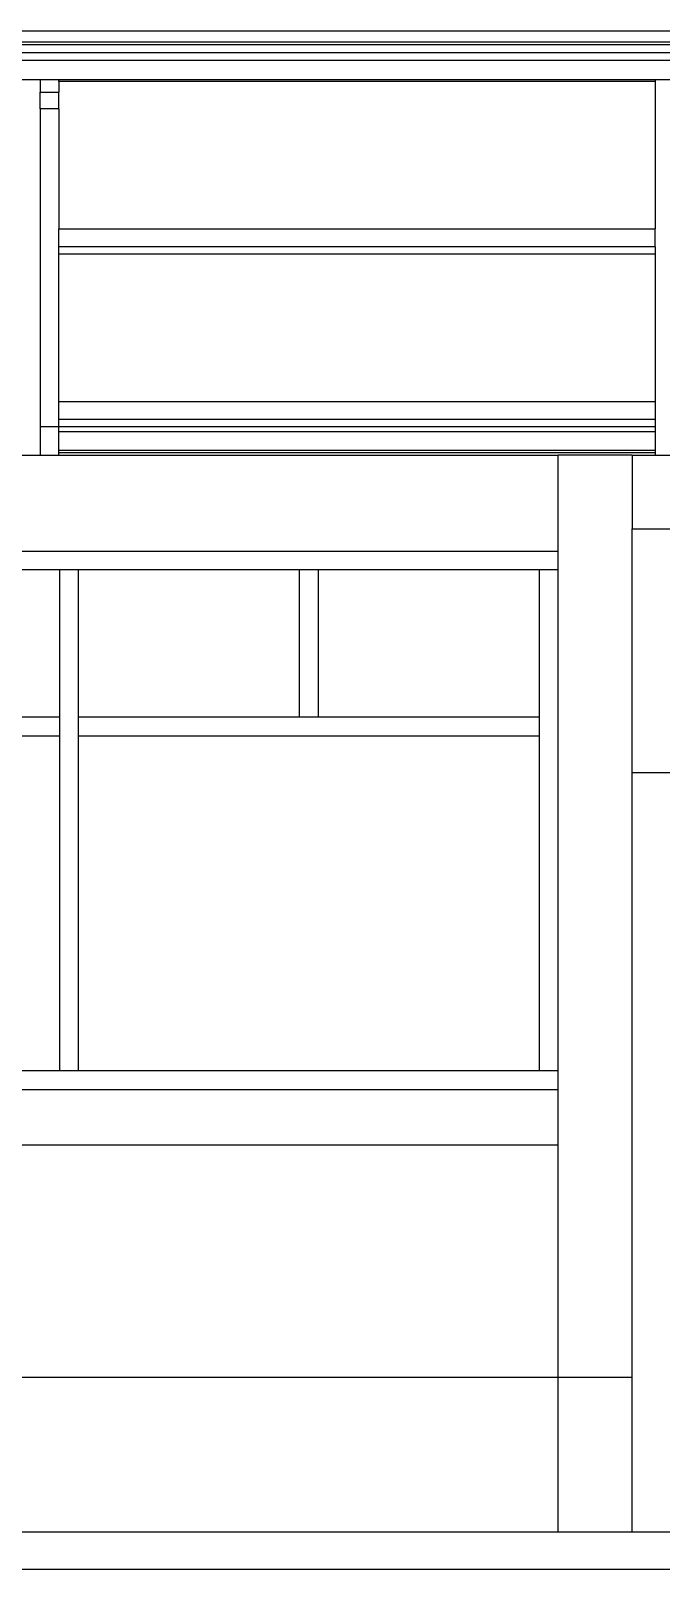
# Model space of a CAD drawing. Header units: metres. Extents: x -16.9 to 18.7, y -3.2 to 1.
# Drawn here: x -2.274 to -0.566, y -3.168 to 1.002 of the extents above; entities that cross this region are included whole.
import ezdxf

# ---------------------------------------------------------------- set-up
doc = ezdxf.new("R2010")
doc.units = ezdxf.units.M
doc.layers.add('SectionCutEdges', color=7, linetype='Continuous')

msp = doc.modelspace()

# ---------------------------------------------------------------- linework, layer by layer
for p, q in [((-15.9899, 1.0019), (4.6901, 1.0019)), ((-15.9899, 0.9719), (4.6901, 0.9719)), ((-0.582, 0.8641), (-2.1978, 0.8641)), ((-0.582, 0.8692), (-0.582, 0.8641)), ((-0.582, 0.8641), (-0.582, 0.4652)), ((-2.2486, 0.7902), (-2.2486, -0.0721)), ((-2.1978, 0.7902), (-2.1978, 0.4652)), ((-2.1978, 0.4652), (-0.582, 0.4652)), ((-2.1978, 0.4162), (-2.1978, 0.4652)), ((-0.582, 0.4162), (-0.582, 0.4652)), ((-0.582, 0.4162), (-2.1978, 0.4162)), ((-2.1978, 0.396), (-2.1978, 0.4162)), ((-0.582, 0.396), (-2.1978, 0.396)), ((-2.1978, -0.0029), (-2.1978, 0.396)), ((-0.582, 0.4162), (-0.582, 0.396)), ((-0.582, 0.396), (-0.582, -0.0029)), ((-2.1978, -0.0029), (-0.582, -0.0029)), ((-2.1978, -0.0519), (-2.1978, -0.0029)), ((-0.582, -0.0029), (-0.582, -0.0519)), ((-0.582, -0.0519), (-2.1978, -0.0519)), ((-2.1978, -0.0721), (-2.1978, -0.0519)), ((-0.582, -0.0721), (-2.1978, -0.0721)), ((-0.582, -0.0519), (-0.582, -0.0721)), ((-0.582, -0.0721), (-0.582, -0.0853)), ((-0.582, -0.0853), (-2.1978, -0.0853)), ((-0.582, -0.0853), (-0.582, -0.1359)), ((-2.2994, -0.1483), (-2.2486, -0.1483)), ((-0.582, -0.1359), (-2.1978, -0.1359)), ((-0.582, -0.142), (-2.1978, -0.142)), ((-2.1978, -0.1483), (-0.8449, -0.1483)), ((-0.6449, -0.1483), (-0.8449, -0.1483)), ((-0.8449, -0.4083), (-0.8449, -0.1483)), ((-0.6449, -0.1483), (-0.6449, -0.3483)), ((-0.6449, -0.1483), (-0.582, -0.1483)), ((-0.582, -0.1359), (-0.582, -0.142)), ((-0.582, -0.142), (-0.582, -0.1483)), ((-0.582, -0.1483), (-0.5312, -0.1483)), ((-0.6449, -0.3483), (0.3551, -0.3483)), ((-0.6449, -1.0083), (-0.6449, -0.3483)), ((-3.4949, -0.4083), (-0.8449, -0.4083)), ((-0.8449, -0.4591), (-0.8449, -0.4083)), ((-2.1953, -0.4591), (-2.7943, -0.4591)), ((-2.1953, -0.8591), (-2.1953, -0.4591)), ((-2.1445, -0.4591), (-2.1953, -0.4591)), ((-2.1445, -0.8591), (-2.1445, -0.4591)), ((-1.5455, -0.4591), (-2.1445, -0.4591)), ((-1.5455, -0.8591), (-1.5455, -0.4591)), ((-1.4947, -0.4591), (-1.5455, -0.4591)), ((-0.8957, -0.4591), (-1.4947, -0.4591)), ((-1.4947, -0.8591), (-1.4947, -0.4591)), ((-0.8957, -0.8591), (-0.8957, -0.4591)), ((-0.8449, -0.4591), (-0.8957, -0.4591)), ((-0.8449, -1.8175), (-0.8449, -0.4591)), ((-2.1953, -0.8591), (-2.7943, -0.8591)), ((-2.1953, -0.9099), (-2.1953, -0.8591)), ((-2.1445, -0.9099), (-2.1445, -0.8591)), ((-1.5455, -0.8591), (-2.1445, -0.8591)), ((-1.4947, -0.8591), (-1.5455, -0.8591)), ((-0.8957, -0.8591), (-1.4947, -0.8591)), ((-0.8957, -0.9099), (-0.8957, -0.8591)), ((-2.1953, -0.9099), (-3.4441, -0.9099)), ((-2.1953, -1.8175), (-2.1953, -0.9099)), ((-2.1445, -1.8175), (-2.1445, -0.9099)), ((-0.8957, -0.9099), (-2.1445, -0.9099)), ((-0.8957, -1.8175), (-0.8957, -0.9099)), ((-0.6449, -1.0083), (-0.5949, -1.0083)), ((-0.6449, -2.6483), (-0.6449, -1.0083)), ((-0.5949, -1.0083), (0.3051, -1.0083)), ((-2.1953, -1.8175), (-3.4441, -1.8175)), ((-2.1445, -1.8175), (-2.1953, -1.8175)), ((-0.8957, -1.8175), (-2.1445, -1.8175)), ((-0.8449, -1.8175), (-0.8957, -1.8175)), ((-0.8449, -1.8683), (-0.8449, -1.8175)), ((-3.4949, -1.8683), (-0.8449, -1.8683)), ((-0.8449, -2.0183), (-0.8449, -1.8683)), ((-3.4949, -2.0183), (-0.8449, -2.0183)), ((-0.8449, -2.6483), (-0.8449, -2.0183)), ((-0.8449, -2.6483), (-2.3892, -2.6483)), ((-0.8449, -3.0683), (-0.8449, -2.6483)), ((-0.6449, -2.6483), (-0.8449, -2.6483)), ((-0.6449, -3.0683), (-0.6449, -2.6483))]:
    msp.add_line(p, q)
at = {"layer": 'SectionCutEdges'}
for p, q in [((4.6901, 0.9634), (-15.9899, 0.9634)), ((-15.9899, 0.9427), (4.6901, 0.9427)), ((-15.9899, 0.9219), (4.6901, 0.9219)), ((-2.2486, 0.8692), (-2.2994, 0.8692)), ((-2.1978, 0.8692), (-2.2486, 0.8692)), ((-2.2486, 0.8692), (-2.2486, 0.8351)), ((-2.2486, 0.8351), (-2.1978, 0.8351)), ((-2.2486, 0.7902), (-2.2486, 0.8351)), ((-2.1978, 0.8641), (-2.1978, 0.8692)), ((-0.582, 0.8692), (-2.1978, 0.8692)), ((-2.1978, 0.8641), (-2.1978, 0.8351)), ((-2.1978, 0.7902), (-2.1978, 0.8351)), ((-0.5312, 0.8692), (-0.582, 0.8692)), ((-2.1978, 0.7902), (-2.2486, 0.7902)), ((-2.1978, -0.0721), (-2.2486, -0.0721)), ((-2.2486, -0.0721), (-2.2486, -0.1483)), ((-2.1978, -0.076), (-2.1978, -0.0721)), ((-2.1978, -0.0853), (-2.1978, -0.076)), ((-2.1978, -0.1359), (-2.1978, -0.0853)), ((-2.2486, -0.1483), (-2.1978, -0.1483)), ((-2.1978, -0.142), (-2.1978, -0.1359)), ((-2.1978, -0.1483), (-2.1978, -0.142)), ((-0.8449, -3.0683), (-2.3905, -3.0683)), ((-0.6449, -3.0683), (-0.8449, -3.0683)), ((-0.5949, -3.0683), (-0.6449, -3.0683)), ((-0.1515, -3.0683), (-0.5949, -3.0683)), ((-7.5199, -3.1683), (0.3801, -3.1683))]:
    msp.add_line(p, q, dxfattribs=at)

doc.saveas('drawing.dxf')
